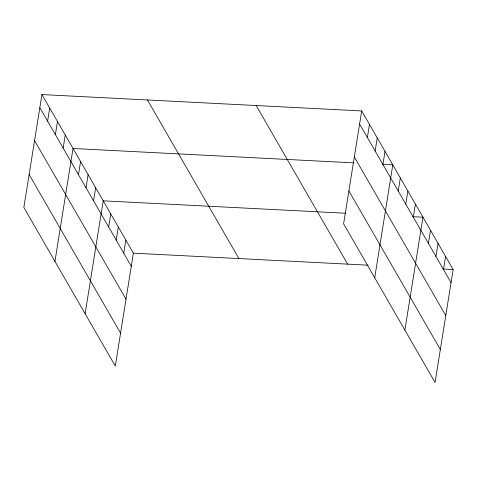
<?xml version="1.0" encoding="UTF-8"?>
<svg xmlns="http://www.w3.org/2000/svg" width="477" height="477" viewBox="0 0 477 477"><rect width="100%" height="100%" fill="white"/><g stroke="black" fill="none" stroke-linecap="round" stroke-linejoin="round"><path stroke-width="0.72" d="M41.934 94.565L23.85 207.465L115.303 366.062L133.387 253.162L41.934 94.565L361.697 110.938L453.15 269.535L435.066 382.435L343.613 223.838L361.697 110.938M47.611 121.152L49.709 108.046M55.38 134.633L57.478 121.528M63.155 148.114L65.254 135.009M54.944 261.39L73.029 148.49L353.952 162.872M78.472 174.677L80.571 161.572M86.021 187.759L88.12 174.654M93.564 200.847L95.662 187.741M85.127 313.723L103.211 200.823L345.294 213.219M108.655 227.01L110.753 213.911M116.197 240.098L118.296 226.992M123.746 253.18L125.845 240.074M367.368 137.525L369.466 124.419M375.143 151.006L377.241 137.901M382.918 164.487L385.017 151.382M374.707 277.763L392.792 164.863L382.53 164.338M398.235 191.05L400.334 177.945M405.778 204.132L407.883 191.033M413.326 217.22L415.425 204.114M404.884 330.096L422.968 217.196L412.712 216.671M428.418 243.389L430.516 230.284M435.96 256.471L438.059 243.365M443.509 269.553L445.607 256.447M133.387 253.162L368.149 265.182M442.889 269.01L453.15 269.535M359.598 124.044L451.051 282.64M354.322 156.975L445.774 315.571M348.884 190.907L440.343 349.504M256.173 105.536L347.632 264.133M147.453 99.967L238.911 258.564M39.835 107.671L131.288 266.267M34.559 140.602L126.011 299.198M29.127 174.534L120.58 333.131"/></g></svg>
